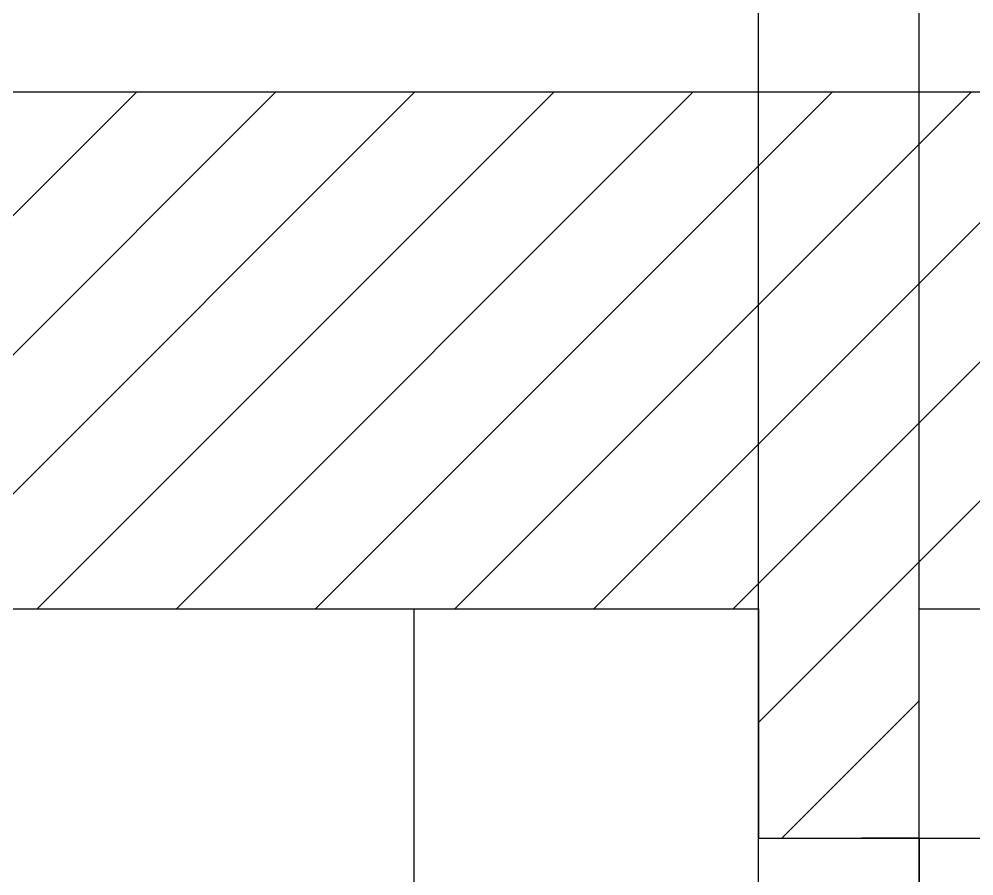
# Model space of a CAD drawing. Header units: millimetres. Extents: x 1417 to 35090, y -5751 to 14938.
# Drawn here: x 5228 to 6060, y -808 to -62 of the extents above; entities that cross this region are included whole.
import ezdxf

# ---------------------------------------------------------------- set-up
doc = ezdxf.new("R2010")
doc.units = ezdxf.units.MM
doc.layers.add('Axis', color=42, linetype='Continuous')

msp = doc.modelspace()

# ---------------------------------------------------------------- linework, layer by layer
for p, q in [((7882.17, -125.36), (4472.17, -125.36)), ((4872.17, -575.36), (5872.17, -575.36)), ((5572.17, -1475.36), (5572.17, -575.36)), ((5872.17, -575.36), (5872.17, -775.36)), ((6012.17, -775.36), (6012.17, -575.36)), ((6012.17, -575.36), (8382.17, -575.36)), ((5872.17, -775.36), (6012.17, -775.36)), ((5872.17, -775.36), (6012.17, -775.36)), ((5872.17, -825.36), (5872.17, -775.36)), ((6012.17, -775.36), (5962.17, -775.36)), ((6012.17, -775.36), (6012.17, -825.36)), ((6012.17, -2875.36), (6012.17, -775.36)), ((6012.17, -775.36), (6912.17, -775.36))]:
    msp.add_line(p, q)
at = {"color": 6, "linetype": 'Continuous'}
for p, q in [((4880.15, -575.36), (5330.15, -125.36)), ((5001.38, -575.36), (5451.38, -125.36)), ((5122.61, -575.36), (5572.61, -125.36)), ((5243.85, -575.36), (5693.85, -125.36)), ((5365.08, -575.36), (5815.08, -125.36)), ((5486.31, -575.36), (5936.31, -125.36)), ((5607.55, -575.36), (6057.55, -125.36)), ((5728.78, -575.36), (6178.78, -125.36)), ((5850.01, -575.36), (6300.01, -125.36)), ((5872.17, -674.43), (6421.25, -125.36)), ((5892.48, -775.36), (6012.17, -655.67))]:
    msp.add_line(p, q, dxfattribs=at)
at = {"layer": 'Axis'}
for p, q in [((5872.17, -5131.3), (5872.17, 1012.18)), ((6012.17, -5131.3), (6012.17, 1012.18))]:
    msp.add_line(p, q, dxfattribs=at)

doc.saveas('drawing.dxf')
